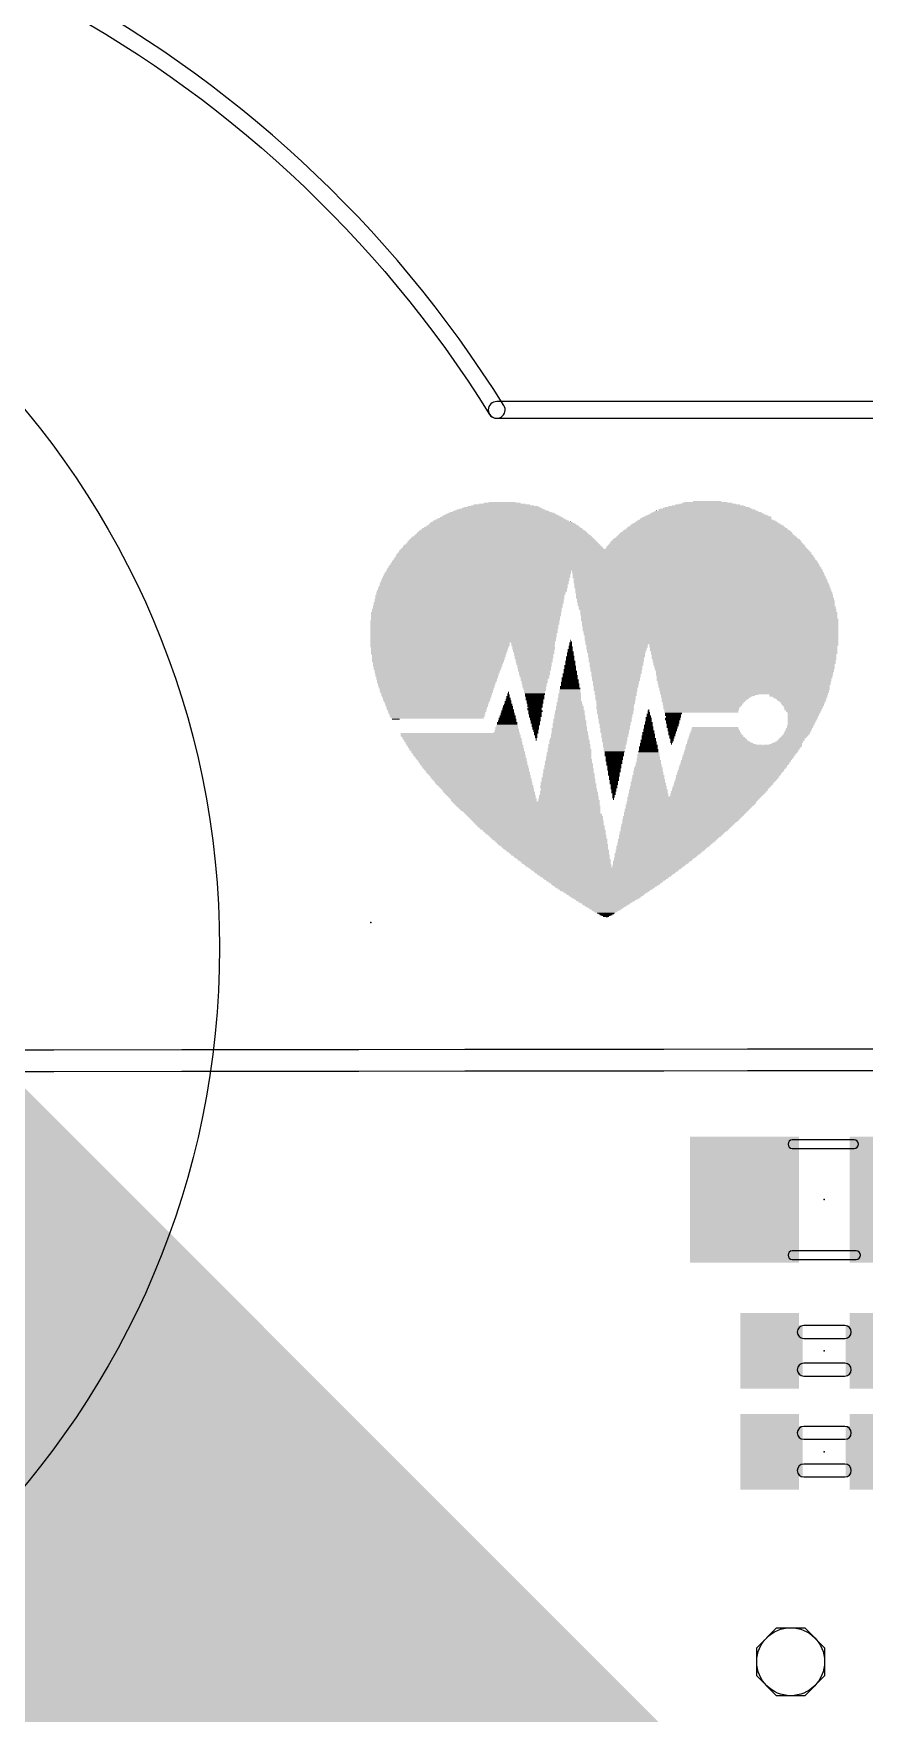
# Model space of a CAD drawing. Extents: x -21 to 88, y -12 to 76.
# Drawn here: x 18.39 to 28.28, y 25.39 to 45.38 of the extents above; entities that cross this region are included whole.
import ezdxf

# ---------------------------------------------------------------- set-up
doc = ezdxf.new("R2010")
doc.units = 0
for name, color, linetype in [('1', 22, 'CONTINUOUS'), ('16', 175, 'CONTINUOUS'), ('18', 82, 'CONTINUOUS'), ('20', 7, 'CONTINUOUS'), ('21', 253, 'CONTINUOUS'), ('23', 7, 'CONTINUOUS'), ('51', 253, 'CONTINUOUS')]:
    doc.layers.add(name, color=color, linetype=linetype)

# ---------------------------------------------------------------- blocks, each defined once
blk = doc.blocks.new('RECT')
blk.add_solid([(-0.5, -0.5), (0.5, -0.5), (-0.5, 0.5), (0.5, 0.5)])
blk = doc.blocks.new('ROUNDV')
blk.add_circle((0, 0), 0.5)
blk = doc.blocks.new('OCTAGONV')
blk.add_lwpolyline([(-0.5, -0.2071), (-0.5, 0.2071), (-0.2071, 0.5), (0.2071, 0.5), (0.5, 0.2071), (0.5, -0.2071), (0.2071, -0.5), (-0.2071, -0.5)], close=True)

msp = doc.modelspace()

# ---------------------------------------------------------------- linework, layer by layer
at = {"layer": '1'}
msp.add_lwpolyline([(57.1999, 33.327), (-6.8001, 33.252, 1), (-6.7999, 32.998), (57.2001, 33.073, 1)], format="xyb", close=True, dxfattribs=at)
at = {"layer": '16'}
msp.add_lwpolyline([(-6.7999, 32.998), (84.0001, 33.098, 1), (83.9999, 33.352), (-6.8001, 33.252, 1)], format="xyb", close=True, dxfattribs=at)
at = {"layer": '20'}
for points in [[(23.8152, 40.847, 1), (23.9848, 40.953, 1.0148), (0.1168, 25.5445, 1), (0.2832, 25.6555, -1.0148)], [(64.6, 41), (23.9, 41, 1), (23.9, 40.8), (64.6, 40.8, 1)]]:
    msp.add_lwpolyline(points, format="xyb", close=True, dxfattribs=at)
at = {"layer": '23'}
for p in [(22.4, 34.8), (27.8, 31.5), (27.8, 29.7), (27.8, 28.5)]:
    msp.add_point(p, dxfattribs=at)
at = {"layer": '51'}
for points in [[(28.156, 32.2108), (27.419, 32.2108, 1), (27.419, 32.1092), (28.156, 32.1092, 1)], [(28.181, 30.8908), (27.419, 30.8908, 1), (27.419, 30.7892), (28.181, 30.7892, 1)], [(27.555, 29.8478), (28.045, 29.8478, 1), (28.045, 30.0002), (27.555, 30.0002, 1)], [(28.045, 29.5522), (27.555, 29.5522, 1), (27.555, 29.3998), (28.045, 29.3998, 1)], [(27.555, 28.6478), (28.045, 28.6478, 1), (28.045, 28.8002), (27.555, 28.8002, 1)], [(28.045, 28.3522), (27.555, 28.3522, 1), (27.555, 28.1998), (28.045, 28.1998, 1)]]:
    msp.add_lwpolyline(points, format="xyb", close=True, dxfattribs=at)

# ---------------------------------------------------------------- block references
at = {"layer": '1', "rotation": 180}
for p, xscale, yscale in [((26.85, 31.5), 1.3, 1.5), ((28.75, 31.5), 1.3, 1.5), ((27.15, 29.7), 0.7, 0.9), ((28.45, 29.7), 0.7, 0.9), ((27.15, 28.5), 0.7, 0.9), ((28.45, 28.5), 0.7, 0.9)]:
    msp.add_blockref('RECT', p, dxfattribs=dict(at, xscale=xscale, yscale=yscale))
at = {"layer": '18'}
for name, p, xscale, yscale in [('ROUNDV', (10.6, 34.5), 20, 20), ('ROUNDV', (10.6, 34.5), 20, 20), ('OCTAGONV', (27.4, 26), 0.808, 0.808), ('ROUNDV', (27.4, 26), 0.808, 0.808), ('ROUNDV', (27.4, 26), 0.808, 0.808), ('OCTAGONV', (27.4, 26), 0.808, 0.808)]:
    msp.add_blockref(name, p, dxfattribs=dict(at, xscale=xscale, yscale=yscale))
at = {"layer": '21', "yscale": 0.01}
for p, xscale in [((23.965, 39.79), 0.44), ((23.965, 39.8), 0.32), ((26.405, 39.79), 0.6), ((26.39, 39.8), 0.51), ((26.405, 39.81), 0.34), ((23.95, 39.59), 1.57), ((23.95, 39.6), 1.53), ((23.95, 39.61), 1.49), ((23.955, 39.62), 1.46), ((23.955, 39.63), 1.42), ((23.95, 39.64), 1.39), ((23.95, 39.65), 1.35), ((23.95, 39.66), 1.31), ((23.955, 39.67), 1.26), ((23.95, 39.68), 1.21), ((23.95, 39.69), 1.15), ((23.95, 39.7), 1.11), ((23.95, 39.71), 1.05), ((23.96, 39.73), 0.95), ((23.965, 39.74), 0.9), ((23.975, 39.75), 0.84), ((23.97, 39.76), 0.75), ((23.96, 39.77), 0.67), ((23.965, 39.78), 0.56), ((26.39, 39.59), 1.61), ((26.39, 39.6), 1.57), ((26.39, 39.61), 1.55), ((26.405, 39.62), 1.54), ((26.41, 39.63), 1.51), ((26.405, 39.64), 1.46), ((26.405, 39.65), 1.42), ((26.4, 39.66), 1.37), ((26.4, 39.67), 1.33), ((26.4, 39.68), 1.29), ((26.395, 39.69), 1.24), ((25.8, 39.7), 0.01), ((26.4, 39.71), 1.15), ((26.41, 39.7), 1.17), ((26.39, 39.72), 1.11), ((26.4, 39.73), 1.05), ((26.405, 39.75), 0.92), ((26.41, 39.76), 0.85), ((26.41, 39.77), 0.77), ((26.41, 39.78), 0.67), ((23.965, 39.39), 2.14), ((23.97, 39.4), 2.11), ((23.97, 39.41), 2.09), ((23.965, 39.42), 2.06), ((23.965, 39.43), 2.04), ((23.965, 39.44), 2.02), ((23.965, 39.45), 2), ((23.965, 39.46), 1.98), ((23.965, 39.47), 1.94), ((23.965, 39.48), 1.92), ((23.965, 39.49), 1.9), ((23.965, 39.5), 1.86), ((23.97, 39.51), 1.83), ((23.97, 39.52), 1.81), ((23.97, 39.53), 1.77), ((23.97, 39.54), 1.75), ((23.965, 39.55), 1.72), ((23.96, 39.56), 1.69), ((23.95, 39.57), 1.63), ((23.95, 39.58), 1.61), ((24.78, 39.57), 0.01), ((26.395, 39.39), 2.14), ((26.395, 39.4), 2.12), ((26.395, 39.41), 2.1), ((26.39, 39.42), 2.07), ((26.395, 39.43), 2.06), ((26.395, 39.44), 2.04), ((26.4, 39.45), 2.01), ((26.4, 39.46), 1.99), ((26.395, 39.47), 1.96), ((26.4, 39.48), 1.93), ((26.4, 39.49), 1.91), ((26.395, 39.5), 1.88), ((26.395, 39.51), 1.86), ((26.4, 39.52), 1.83), ((26.395, 39.53), 1.8), ((26.39, 39.54), 1.77), ((26.395, 39.55), 1.74), ((26.395, 39.56), 1.7), ((26.395, 39.57), 1.68), ((26.395, 39.58), 1.64), ((25.18, 39.19), 4.93), ((25.185, 39.2), 4.92), ((25.18, 39.22), 4.89), ((25.185, 39.21), 4.9), ((25.18, 39.23), 4.87), ((25.18, 39.24), 4.85), ((23.97, 39.25), 2.41), ((23.97, 39.26), 2.39), ((23.965, 39.28), 2.36), ((23.97, 39.27), 2.37), ((23.965, 39.29), 2.34), ((23.97, 39.3), 2.31), ((23.97, 39.31), 2.29), ((23.965, 39.33), 2.26), ((23.97, 39.32), 2.27), ((23.965, 39.34), 2.24), ((23.965, 39.35), 2.22), ((23.965, 39.36), 2.2), ((23.965, 39.37), 2.18), ((23.965, 39.38), 2.16), ((26.395, 39.25), 2.4), ((26.39, 39.27), 2.37), ((26.395, 39.26), 2.38), ((26.395, 39.28), 2.36), ((26.395, 39.29), 2.34), ((26.395, 39.3), 2.32), ((26.39, 39.32), 2.29), ((26.395, 39.31), 2.3), ((26.39, 39.33), 2.27), ((26.395, 39.34), 2.26), ((26.395, 39.35), 2.24), ((26.395, 39.36), 2.22), ((26.39, 39.37), 2.19), ((26.395, 39.38), 2.16), ((25.18, 38.99), 5.19), ((25.18, 39.01), 5.17), ((25.185, 39), 5.18), ((25.185, 39.02), 5.16), ((25.18, 39.04), 5.13), ((25.185, 39.03), 5.14), ((25.185, 39.05), 5.12), ((25.185, 39.07), 5.1), ((25.185, 39.06), 5.1), ((25.185, 39.08), 5.08), ((25.185, 39.1), 5.06), ((25.185, 39.09), 5.06), ((25.185, 39.11), 5.04), ((25.185, 39.13), 5.02), ((25.185, 39.12), 5.02), ((25.185, 39.14), 5), ((25.185, 39.16), 4.98), ((25.185, 39.15), 4.98), ((25.18, 39.18), 4.95), ((25.185, 39.17), 4.96), ((23.62, 38.8), 2.25), ((23.62, 38.79), 2.25), ((23.63, 38.83), 2.25), ((23.625, 38.82), 2.24), ((23.625, 38.81), 2.24), ((23.635, 38.85), 2.24), ((23.635, 38.84), 2.24), ((23.645, 38.88), 2.24), ((23.645, 38.87), 2.24), ((23.64, 38.86), 2.23), ((23.65, 38.9), 2.23), ((23.65, 38.89), 2.23), ((23.66, 38.92), 2.23), ((23.66, 38.91), 2.23), ((23.665, 38.94), 2.22), ((23.665, 38.93), 2.22), ((23.675, 38.96), 2.22), ((23.675, 38.95), 2.22), ((23.68, 38.97), 2.21), ((23.685, 38.98), 2.2), ((26.29, 38.98), 2.99), ((26.29, 38.97), 2.99), ((26.295, 38.96), 3), ((26.3, 38.95), 2.99), ((26.305, 38.94), 3), ((26.305, 38.93), 3), ((26.31, 38.92), 3.01), ((26.31, 38.91), 3.01), ((26.315, 38.9), 3.02), ((26.32, 38.89), 3.01), ((26.325, 38.88), 3.02), ((26.325, 38.87), 3.02), ((26.325, 38.86), 3.02), ((26.33, 38.85), 3.03), ((26.33, 38.84), 3.03), ((26.34, 38.83), 3.03), ((26.34, 38.82), 3.03), ((26.345, 38.81), 3.04), ((26.345, 38.8), 3.04), ((26.345, 38.79), 3.04), ((23.565, 38.61), 2.26), ((23.565, 38.6), 2.26), ((23.56, 38.59), 2.25), ((23.575, 38.65), 2.26), ((23.57, 38.64), 2.25), ((23.57, 38.63), 2.25), ((23.57, 38.62), 2.25), ((23.58, 38.69), 2.25), ((23.58, 38.68), 2.25), ((23.58, 38.67), 2.25), ((23.58, 38.66), 2.25), ((23.595, 38.73), 2.26), ((23.59, 38.72), 2.25), ((23.59, 38.71), 2.25), ((23.59, 38.7), 2.25), ((23.605, 38.75), 2.26), ((23.605, 38.74), 2.26), ((23.615, 38.78), 2.26), ((23.61, 38.77), 2.25), ((23.61, 38.76), 2.25), ((26.35, 38.78), 3.05), ((26.355, 38.77), 3.04), ((26.355, 38.76), 3.04), ((26.36, 38.75), 3.05), ((26.36, 38.74), 3.05), ((26.365, 38.73), 3.06), ((26.365, 38.72), 3.06), ((26.37, 38.71), 3.05), ((26.375, 38.7), 3.06), ((26.375, 38.69), 3.06), ((26.375, 38.68), 3.06), ((26.375, 38.67), 3.06), ((26.38, 38.66), 3.07), ((26.385, 38.65), 3.06), ((26.385, 38.64), 3.06), ((26.39, 38.63), 3.07), ((26.39, 38.62), 3.07), ((26.39, 38.61), 3.07), ((26.395, 38.6), 3.06), ((26.395, 38.59), 3.06), ((23.52, 38.39), 2.25), ((23.535, 38.49), 2.26), ((23.535, 38.48), 2.26), ((23.535, 38.47), 2.26), ((23.535, 38.46), 2.26), ((23.535, 38.45), 2.26), ((23.53, 38.44), 2.25), ((23.53, 38.43), 2.25), ((23.53, 38.42), 2.25), ((23.53, 38.41), 2.25), ((23.53, 38.4), 2.25), ((23.545, 38.53), 2.26), ((23.545, 38.52), 2.26), ((23.545, 38.51), 2.26), ((23.545, 38.5), 2.26), ((23.555, 38.57), 2.26), ((23.555, 38.56), 2.26), ((23.555, 38.55), 2.26), ((23.55, 38.54), 2.25), ((23.56, 38.58), 2.25), ((26.395, 38.58), 3.06), ((26.395, 38.57), 3.06), ((26.405, 38.56), 3.06), ((26.405, 38.55), 3.06), ((26.405, 38.54), 3.06), ((26.41, 38.53), 3.07), ((26.415, 38.52), 3.06), ((26.42, 38.51), 3.05), ((26.42, 38.5), 3.05), ((26.425, 38.49), 3.06), ((26.425, 38.48), 3.06), ((26.425, 38.47), 3.06), ((26.425, 38.46), 3.06), ((26.43, 38.45), 3.05), ((26.43, 38.44), 3.05), ((26.43, 38.43), 3.05), ((26.43, 38.42), 3.05), ((26.435, 38.41), 3.06), ((26.435, 38.4), 3.06), ((26.435, 38.39), 3.06), ((23.52, 38.38), 2.25), ((23.52, 38.37), 2.25), ((23.52, 38.36), 2.25), ((23.52, 38.35), 2.25), ((23.515, 38.34), 2.24), ((23.515, 38.33), 2.24), ((23.515, 38.32), 2.24), ((23.515, 38.31), 2.24), ((23.515, 38.3), 2.24), ((23.51, 38.29), 2.23), ((23.51, 38.28), 2.23), ((23.51, 38.27), 2.23), ((23.51, 38.26), 2.23), ((23.51, 38.25), 2.23), ((23.505, 38.24), 2.22), ((23.505, 38.23), 2.22), ((23.505, 38.22), 2.22), ((23.505, 38.21), 2.22), ((23.505, 38.2), 2.22), ((23.5, 38.19), 2.21), ((26.44, 38.38), 3.05), ((26.44, 38.37), 3.05), ((26.44, 38.36), 3.05), ((26.44, 38.35), 3.05), ((26.44, 38.34), 3.05), ((26.44, 38.33), 3.05), ((26.445, 38.32), 3.04), ((26.445, 38.31), 3.04), ((26.445, 38.3), 3.04), ((26.445, 38.29), 3.04), ((26.445, 38.28), 3.04), ((26.445, 38.27), 3.04), ((26.45, 38.26), 3.03), ((26.45, 38.25), 3.03), ((26.45, 38.24), 3.03), ((26.45, 38.23), 3.03), ((26.45, 38.22), 3.03), ((26.455, 38.21), 3.02), ((26.455, 38.2), 3.02), ((26.455, 38.19), 3.02), ((23.5, 38.18), 2.21), ((23.5, 38.17), 2.21), ((23.5, 38.16), 2.21), ((23.5, 38.15), 2.21), ((23.495, 38.14), 2.2), ((23.225, 38.13), 1.66), ((23.225, 38.12), 1.66), ((23.225, 38.11), 1.66), ((23.225, 38.1), 1.66), ((23.22, 38.09), 1.65), ((23.22, 38.08), 1.65), ((23.22, 38.07), 1.63), ((23.22, 38.06), 1.63), ((23.22, 38.05), 1.63), ((23.215, 38.04), 1.62), ((23.215, 38.03), 1.62), ((23.215, 38.02), 1.62), ((23.21, 38.01), 1.61), ((23.21, 38), 1.61), ((23.21, 37.99), 1.61), ((24.33, 38.13), 0.53), ((24.335, 38.12), 0.52), ((24.335, 38.11), 0.52), ((24.335, 38.1), 0.52), ((24.33, 38.09), 0.51), ((24.34, 38.08), 0.51), ((24.34, 38.07), 0.51), ((24.34, 38.06), 0.51), ((24.34, 38.05), 0.51), ((24.34, 38.04), 0.49), ((24.34, 38.03), 0.49), ((24.34, 38.02), 0.49), ((24.345, 38.01), 0.48), ((24.345, 38), 0.48), ((24.34, 37.99), 0.47), ((24.775, 38.01), 0.08), ((24.775, 38), 0.08), ((24.775, 37.99), 0.08), ((24.775, 38.05), 0.06), ((24.775, 38.04), 0.06), ((24.775, 38.03), 0.06), ((24.78, 38.02), 0.07), ((24.775, 38.09), 0.04), ((24.78, 38.08), 0.05), ((24.78, 38.07), 0.05), ((24.78, 38.06), 0.05), ((24.78, 38.13), 0.03), ((24.78, 38.12), 0.03), ((24.78, 38.11), 0.03), ((24.78, 38.1), 0.03), ((24.78, 38.16), 0.01), ((24.78, 38.15), 0.01), ((24.785, 38.14), 0.02), ((26.455, 38.18), 3.02), ((26.455, 38.17), 3.02), ((26.455, 38.16), 3.02), ((26.46, 38.15), 3.01), ((26.46, 38.14), 3.01), ((26.46, 38.13), 3.01), ((26.46, 38.12), 3.01), ((25.33, 38.11), 0.75), ((25.33, 38.1), 0.73), ((25.33, 38.09), 0.73), ((25.33, 38.08), 0.73), ((25.33, 38.07), 0.73), ((25.325, 38.06), 0.72), ((25.325, 38.05), 0.72), ((25.33, 38.04), 0.71), ((25.325, 38.03), 0.7), ((25.325, 38.02), 0.7), ((25.325, 38.01), 0.7), ((25.325, 38), 0.68), ((25.325, 37.99), 0.68), ((26.84, 38.11), 2.25), ((26.84, 38.1), 2.25), ((26.835, 38.09), 2.24), ((26.835, 38.08), 2.24), ((26.84, 38.07), 2.23), ((26.84, 38.06), 2.23), ((26.84, 38.05), 2.23), ((26.84, 38.04), 2.23), ((26.84, 38.03), 2.23), ((26.845, 38.02), 2.22), ((26.845, 38.01), 2.22), ((26.845, 38), 2.22), ((26.84, 37.99), 2.21), ((23.21, 37.98), 1.59), ((23.21, 37.97), 1.59), ((23.21, 37.96), 1.59), ((23.205, 37.95), 1.58), ((23.205, 37.94), 1.58), ((23.205, 37.93), 1.58), ((23.2, 37.92), 1.57), ((23.2, 37.91), 1.57), ((23.2, 37.9), 1.57), ((23.2, 37.89), 1.55), ((23.2, 37.88), 1.55), ((23.195, 37.87), 1.54), ((23.195, 37.86), 1.54), ((23.195, 37.85), 1.54), ((23.195, 37.84), 1.52), ((23.195, 37.83), 1.52), ((23.195, 37.82), 1.52), ((23.19, 37.81), 1.51), ((23.195, 37.8), 1.5), ((23.19, 37.79), 1.49), ((24.34, 37.98), 0.47), ((24.345, 37.97), 0.46), ((24.345, 37.96), 0.46), ((24.345, 37.95), 0.46), ((24.34, 37.94), 0.45), ((24.345, 37.93), 0.44), ((24.345, 37.92), 0.44), ((24.345, 37.91), 0.44), ((24.345, 37.9), 0.44), ((24.345, 37.89), 0.42), ((24.345, 37.88), 0.42), ((24.345, 37.87), 0.42), ((24.35, 37.86), 0.41), ((24.35, 37.85), 0.41), ((24.345, 37.84), 0.4), ((24.345, 37.83), 0.4), ((24.35, 37.82), 0.39), ((24.35, 37.81), 0.39), ((24.35, 37.8), 0.39), ((24.345, 37.79), 0.38), ((24.77, 37.81), 0.15), ((24.77, 37.8), 0.15), ((24.775, 37.79), 0.16), ((24.77, 37.86), 0.13), ((24.775, 37.85), 0.14), ((24.775, 37.84), 0.14), ((24.775, 37.83), 0.14), ((24.775, 37.82), 0.14), ((24.775, 37.91), 0.12), ((24.775, 37.9), 0.12), ((24.775, 37.89), 0.12), ((24.775, 37.88), 0.12), ((24.775, 37.87), 0.12), ((24.775, 37.96), 0.1), ((24.775, 37.95), 0.1), ((24.775, 37.94), 0.1), ((24.775, 37.93), 0.1), ((24.775, 37.92), 0.1), ((24.775, 37.98), 0.08), ((24.78, 37.97), 0.09), ((25.325, 37.98), 0.68), ((25.325, 37.97), 0.68), ((25.325, 37.96), 0.68), ((25.325, 37.95), 0.66), ((25.325, 37.94), 0.66), ((25.325, 37.93), 0.66), ((25.325, 37.92), 0.66), ((25.325, 37.91), 0.66), ((25.32, 37.9), 0.65), ((25.325, 37.89), 0.64), ((25.325, 37.88), 0.64), ((25.325, 37.87), 0.64), ((25.325, 37.86), 0.64), ((25.32, 37.85), 0.63), ((25.32, 37.84), 0.63), ((25.325, 37.83), 0.62), ((25.325, 37.82), 0.62), ((25.325, 37.81), 0.62), ((25.32, 37.8), 0.61), ((25.32, 37.79), 0.61), ((26.845, 37.98), 2.2), ((26.845, 37.97), 2.2), ((26.845, 37.96), 2.2), ((26.845, 37.95), 2.2), ((26.845, 37.94), 2.2), ((26.85, 37.93), 2.19), ((26.845, 37.92), 2.18), ((26.845, 37.91), 2.18), ((26.845, 37.9), 2.18), ((26.85, 37.89), 2.17), ((26.85, 37.88), 2.17), ((26.845, 37.87), 2.16), ((26.845, 37.86), 2.16), ((26.85, 37.85), 2.15), ((26.85, 37.84), 2.15), ((26.85, 37.83), 2.15), ((26.855, 37.82), 2.14), ((26.85, 37.81), 2.13), ((26.85, 37.8), 2.13), ((26.855, 37.79), 2.12), ((23.19, 37.78), 1.49), ((23.19, 37.77), 1.49), ((23.19, 37.76), 1.47), ((23.19, 37.75), 1.47), ((23.19, 37.74), 1.47), ((23.185, 37.73), 1.46), ((23.19, 37.72), 1.45), ((23.19, 37.71), 1.45), ((23.185, 37.7), 1.44), ((23.185, 37.69), 1.44), ((23.19, 37.68), 1.43), ((23.185, 37.67), 1.42), ((23.185, 37.66), 1.42), ((23.18, 37.65), 1.41), ((23.185, 37.64), 1.4), ((23.185, 37.63), 1.4), ((23.18, 37.62), 1.39), ((23.185, 37.61), 1.38), ((23.185, 37.6), 1.38), ((23.18, 37.59), 1.37), ((24.35, 37.78), 0.37), ((24.35, 37.77), 0.37), ((24.35, 37.76), 0.37), ((24.35, 37.75), 0.37), ((24.35, 37.74), 0.35), ((24.35, 37.73), 0.35), ((24.35, 37.72), 0.35), ((24.355, 37.71), 0.34), ((24.35, 37.7), 0.33), ((24.345, 37.69), 0.32), ((24.345, 37.68), 0.32), ((24.35, 37.67), 0.31), ((24.35, 37.66), 0.31), ((24.35, 37.65), 0.31), ((24.345, 37.64), 0.3), ((24.35, 37.63), 0.29), ((24.35, 37.62), 0.29), ((24.35, 37.61), 0.29), ((24.345, 37.6), 0.28), ((24.35, 37.59), 0.27), ((24.77, 37.61), 0.23), ((24.77, 37.6), 0.23), ((24.775, 37.59), 0.24), ((24.77, 37.66), 0.21), ((24.77, 37.65), 0.21), ((24.775, 37.64), 0.22), ((24.775, 37.63), 0.22), ((24.775, 37.62), 0.22), ((24.77, 37.71), 0.19), ((24.77, 37.7), 0.19), ((24.775, 37.69), 0.2), ((24.775, 37.68), 0.2), ((24.775, 37.67), 0.2), ((24.77, 37.76), 0.17), ((24.77, 37.75), 0.17), ((24.775, 37.74), 0.18), ((24.775, 37.73), 0.18), ((24.775, 37.72), 0.18), ((24.775, 37.78), 0.16), ((24.775, 37.77), 0.16), ((25.325, 37.78), 0.6), ((25.325, 37.77), 0.6), ((25.325, 37.76), 0.6), ((25.32, 37.75), 0.59), ((25.32, 37.74), 0.59), ((25.32, 37.73), 0.59), ((25.325, 37.72), 0.58), ((25.32, 37.71), 0.57), ((25.32, 37.7), 0.57), ((25.32, 37.69), 0.57), ((25.32, 37.68), 0.57), ((25.32, 37.67), 0.55), ((25.32, 37.66), 0.55), ((25.32, 37.65), 0.55), ((25.32, 37.64), 0.55), ((25.315, 37.63), 0.54), ((25.315, 37.62), 0.54), ((25.32, 37.61), 0.53), ((25.32, 37.6), 0.53), ((25.315, 37.59), 0.52), ((26.855, 37.78), 2.12), ((26.85, 37.77), 2.11), ((26.85, 37.76), 2.11), ((26.85, 37.75), 2.11), ((26.85, 37.74), 2.11), ((26.85, 37.73), 2.09), ((26.85, 37.72), 2.09), ((26.85, 37.71), 2.09), ((26.845, 37.7), 2.08), ((26.845, 37.69), 2.08), ((26.845, 37.68), 2.08), ((26.85, 37.67), 2.07), ((26.845, 37.66), 2.06), ((26.845, 37.65), 2.06), ((26.845, 37.64), 2.06), ((26.85, 37.63), 2.05), ((26.845, 37.62), 2.04), ((26.845, 37.61), 2.04), ((26.845, 37.6), 2.04), ((26.85, 37.59), 2.03), ((23.185, 37.58), 1.36), ((23.185, 37.57), 1.36), ((23.18, 37.56), 1.35), ((23.18, 37.55), 1.35), ((23.185, 37.54), 1.34), ((23.18, 37.53), 1.33), ((23.185, 37.52), 1.32), ((23.185, 37.51), 1.32), ((23.18, 37.5), 1.31), ((23.185, 37.49), 1.3), ((23.185, 37.48), 1.3), ((23.185, 37.47), 1.28), ((23.185, 37.46), 1.28), ((23.185, 37.45), 1.28), ((23.185, 37.44), 1.26), ((23.185, 37.43), 1.26), ((23.185, 37.42), 1.24), ((23.185, 37.41), 1.24), ((23.19, 37.4), 1.23), ((23.185, 37.39), 1.22), ((24.035, 37.4), 0.1), ((24.035, 37.39), 0.1), ((24.035, 37.43), 0.08), ((24.035, 37.42), 0.08), ((24.035, 37.41), 0.08), ((24.035, 37.46), 0.06), ((24.035, 37.45), 0.06), ((24.04, 37.44), 0.07), ((24.035, 37.49), 0.04), ((24.035, 37.48), 0.04), ((24.04, 37.47), 0.05), ((24.035, 37.52), 0.02), ((24.04, 37.51), 0.03), ((24.04, 37.5), 0.03), ((24.04, 37.54), 0.01), ((24.04, 37.53), 0.01), ((24.35, 37.58), 0.27), ((24.35, 37.57), 0.27), ((24.355, 37.56), 0.26), ((24.35, 37.55), 0.25), ((24.35, 37.54), 0.25), ((24.35, 37.53), 0.25), ((24.355, 37.52), 0.24), ((24.355, 37.51), 0.24), ((24.35, 37.5), 0.23), ((24.35, 37.49), 0.23), ((24.355, 37.48), 0.22), ((24.355, 37.47), 0.22), ((24.355, 37.46), 0.22), ((24.35, 37.45), 0.21), ((24.355, 37.44), 0.2), ((24.355, 37.43), 0.2), ((24.355, 37.42), 0.2), ((24.355, 37.41), 0.2), ((24.355, 37.4), 0.18), ((24.355, 37.39), 0.18), ((24.765, 37.42), 0.3), ((24.765, 37.41), 0.3), ((24.77, 37.4), 0.31), ((24.77, 37.39), 0.31), ((24.765, 37.47), 0.28), ((24.765, 37.46), 0.28), ((24.765, 37.45), 0.28), ((24.765, 37.44), 0.28), ((24.77, 37.43), 0.29), ((24.77, 37.52), 0.27), ((24.77, 37.51), 0.27), ((24.77, 37.5), 0.27), ((24.77, 37.49), 0.27), ((24.77, 37.48), 0.27), ((24.77, 37.57), 0.25), ((24.77, 37.56), 0.25), ((24.77, 37.55), 0.25), ((24.77, 37.54), 0.25), ((24.775, 37.53), 0.26), ((24.775, 37.58), 0.24), ((25.315, 37.58), 0.52), ((25.315, 37.57), 0.52), ((25.315, 37.56), 0.52), ((25.32, 37.55), 0.51), ((25.315, 37.54), 0.5), ((25.315, 37.53), 0.5), ((25.315, 37.52), 0.5), ((25.315, 37.51), 0.5), ((25.32, 37.5), 0.49), ((25.315, 37.49), 0.48), ((25.315, 37.48), 0.48), ((25.315, 37.47), 0.48), ((25.315, 37.46), 0.48), ((25.315, 37.45), 0.48), ((25.315, 37.44), 0.46), ((25.315, 37.43), 0.46), ((25.315, 37.42), 0.46), ((25.315, 37.41), 0.46), ((25.315, 37.4), 0.46), ((25.31, 37.39), 0.45), ((26.85, 37.58), 2.03), ((26.85, 37.57), 2.03), ((26.845, 37.56), 2.02), ((26.85, 37.55), 2.01), ((26.85, 37.54), 2.01), ((26.845, 37.53), 2), ((26.845, 37.52), 2), ((26.435, 37.51), 1.16), ((26.415, 37.5), 1.12), ((26.4, 37.49), 1.09), ((26.39, 37.48), 1.07), ((26.385, 37.47), 1.04), ((26.38, 37.46), 1.03), ((26.37, 37.45), 1.01), ((26.36, 37.43), 0.99), ((26.36, 37.42), 0.97), ((26.355, 37.41), 0.96), ((26.35, 37.4), 0.95), ((26.35, 37.39), 0.95), ((27.495, 37.51), 0.7), ((27.49, 37.5), 0.69), ((27.49, 37.49), 0.69), ((27.51, 37.48), 0.65), ((27.515, 37.47), 0.62), ((27.525, 37.46), 0.6), ((27.53, 37.45), 0.59), ((27.53, 37.44), 0.57), ((27.54, 37.43), 0.55), ((27.54, 37.42), 0.53), ((27.545, 37.41), 0.52), ((27.54, 37.4), 0.51), ((27.545, 37.39), 0.5), ((23.185, 37.38), 1.22), ((23.19, 37.37), 1.21), ((23.185, 37.36), 1.2), ((23.185, 37.35), 1.2), ((23.19, 37.34), 1.19), ((23.185, 37.33), 1.18), ((23.19, 37.32), 1.17), ((23.19, 37.31), 1.17), ((23.185, 37.3), 1.16), ((23.19, 37.29), 1.15), ((23.19, 37.28), 1.15), ((23.19, 37.27), 1.13), ((23.19, 37.26), 1.13), ((23.19, 37.25), 1.13), ((23.19, 37.24), 1.11), ((23.195, 37.23), 1.1), ((22.7, 37.22), 0.09), ((24.025, 37.2), 0.22), ((24.025, 37.19), 0.22), ((24.025, 37.23), 0.2), ((24.03, 37.22), 0.21), ((24.03, 37.21), 0.21), ((24.03, 37.26), 0.19), ((24.03, 37.25), 0.19), ((24.03, 37.24), 0.19), ((24.03, 37.29), 0.17), ((24.03, 37.28), 0.17), ((24.03, 37.27), 0.17), ((24.03, 37.32), 0.15), ((24.03, 37.31), 0.15), ((24.03, 37.3), 0.15), ((24.03, 37.35), 0.13), ((24.03, 37.34), 0.13), ((24.035, 37.33), 0.14), ((24.03, 37.38), 0.11), ((24.035, 37.37), 0.12), ((24.035, 37.36), 0.12), ((24.355, 37.38), 0.18), ((24.355, 37.37), 0.18), ((24.35, 37.35), 0.17), ((24.35, 37.34), 0.17), ((24.35, 37.33), 0.17), ((24.36, 37.36), 0.17), ((24.36, 37.32), 0.17), ((24.36, 37.31), 0.17), ((24.355, 37.3), 0.16), ((24.355, 37.29), 0.16), ((24.355, 37.28), 0.16), ((24.36, 37.27), 0.15), ((24.36, 37.26), 0.15), ((24.36, 37.25), 0.15), ((24.355, 37.24), 0.14), ((24.36, 37.23), 0.13), ((24.36, 37.22), 0.13), ((24.36, 37.21), 0.13), ((24.365, 37.2), 0.12), ((24.36, 37.19), 0.11), ((24.765, 37.22), 0.38), ((24.765, 37.21), 0.38), ((24.77, 37.2), 0.39), ((24.77, 37.19), 0.39), ((24.765, 37.27), 0.36), ((24.77, 37.26), 0.37), ((24.77, 37.25), 0.37), ((24.77, 37.24), 0.37), ((24.77, 37.23), 0.37), ((24.77, 37.32), 0.35), ((24.77, 37.31), 0.35), ((24.77, 37.3), 0.35), ((24.77, 37.29), 0.35), ((24.77, 37.28), 0.35), ((24.77, 37.37), 0.33), ((24.77, 37.36), 0.33), ((24.77, 37.35), 0.33), ((24.77, 37.34), 0.33), ((24.77, 37.33), 0.33), ((24.77, 37.38), 0.31), ((25.31, 37.37), 0.45), ((25.305, 37.36), 0.44), ((25.31, 37.35), 0.45), ((25.31, 37.34), 0.45), ((25.315, 37.38), 0.44), ((25.315, 37.33), 0.44), ((25.31, 37.32), 0.43), ((25.31, 37.31), 0.43), ((25.31, 37.3), 0.43), ((25.31, 37.29), 0.43), ((25.31, 37.28), 0.43), ((25.31, 37.27), 0.41), ((25.31, 37.26), 0.41), ((25.31, 37.25), 0.41), ((25.31, 37.24), 0.41), ((25.305, 37.23), 0.4), ((25.31, 37.22), 0.39), ((25.31, 37.21), 0.39), ((25.31, 37.2), 0.39), ((25.31, 37.19), 0.39), ((25.705, 37.19), 0.08), ((25.705, 37.24), 0.06), ((25.71, 37.23), 0.07), ((25.71, 37.22), 0.07), ((25.71, 37.21), 0.07), ((25.71, 37.2), 0.07), ((25.705, 37.28), 0.04), ((25.705, 37.27), 0.04), ((25.71, 37.26), 0.05), ((25.71, 37.25), 0.05), ((25.705, 37.32), 0.02), ((25.705, 37.31), 0.02), ((25.71, 37.3), 0.03), ((25.71, 37.29), 0.03), ((25.71, 37.33), 0.01), ((26.35, 37.38), 0.93), ((26.345, 37.37), 0.92), ((26.34, 37.36), 0.91), ((26.335, 37.35), 0.9), ((26.335, 37.34), 0.9), ((26.34, 37.33), 0.89), ((26.335, 37.32), 0.88), ((26.335, 37.31), 0.88), ((26.335, 37.3), 0.88), ((26.005, 37.29), 0.2), ((26.005, 37.28), 0.2), ((26, 37.27), 0.19), ((26, 37.26), 0.19), ((25.995, 37.23), 0.18), ((25.995, 37.22), 0.18), ((25.995, 37.21), 0.18), ((26.005, 37.25), 0.18), ((26.005, 37.24), 0.18), ((25.995, 37.2), 0.16), ((25.995, 37.19), 0.16), ((27.55, 37.38), 0.49), ((27.55, 37.37), 0.47), ((27.55, 37.36), 0.47), ((27.55, 37.35), 0.45), ((27.55, 37.34), 0.45), ((27.545, 37.33), 0.44), ((27.555, 37.32), 0.42), ((27.55, 37.31), 0.41), ((27.555, 37.3), 0.4), ((27.555, 37.29), 0.38), ((27.555, 37.28), 0.38), ((27.55, 37.27), 0.37), ((27.55, 37.26), 0.37), ((27.545, 37.25), 0.36), ((27.545, 37.24), 0.36), ((27.54, 37.23), 0.35), ((27.54, 37.22), 0.35), ((27.535, 37.21), 0.34), ((27.535, 37.2), 0.34), ((27.53, 37.19), 0.33), ((23.465, 37.05), 1.42), ((23.465, 37.04), 1.42), ((23.47, 37.03), 1.43), ((23.47, 37.02), 1.43), ((23.475, 37.01), 1.42), ((23.48, 37), 1.41), ((23.485, 36.99), 1.42), ((24.02, 37.06), 0.31), ((24.02, 37.09), 0.29), ((24.02, 37.08), 0.29), ((24.02, 37.07), 0.29), ((24.02, 37.12), 0.27), ((24.02, 37.11), 0.27), ((24.025, 37.1), 0.28), ((24.02, 37.15), 0.25), ((24.025, 37.14), 0.26), ((24.025, 37.13), 0.26), ((24.025, 37.18), 0.24), ((24.025, 37.17), 0.24), ((24.025, 37.16), 0.24), ((24.36, 37.18), 0.11), ((24.36, 37.17), 0.11), ((24.365, 37.16), 0.1), ((24.365, 37.15), 0.1), ((24.36, 37.14), 0.09), ((24.36, 37.13), 0.09), ((24.365, 37.12), 0.08), ((24.365, 37.11), 0.08), ((24.365, 37.1), 0.08), ((24.365, 37.09), 0.06), ((24.365, 37.08), 0.06), ((24.365, 37.07), 0.06), ((24.37, 37.06), 0.05), ((24.37, 37.05), 0.05), ((24.365, 37.04), 0.04), ((24.365, 37.03), 0.04), ((24.37, 37.02), 0.03), ((24.37, 37.01), 0.03), ((24.37, 37), 0.03), ((24.37, 36.99), 0.01), ((24.765, 36.99), 0.46), ((24.765, 37.04), 0.44), ((24.765, 37.03), 0.44), ((24.77, 37.02), 0.45), ((24.77, 37.01), 0.45), ((24.77, 37), 0.45), ((24.765, 37.11), 0.42), ((24.765, 37.1), 0.42), ((24.765, 37.09), 0.42), ((24.765, 37.08), 0.42), ((24.77, 37.07), 0.43), ((24.77, 37.06), 0.43), ((24.77, 37.05), 0.43), ((24.765, 37.17), 0.4), ((24.765, 37.16), 0.4), ((24.765, 37.15), 0.4), ((24.765, 37.14), 0.4), ((24.77, 37.13), 0.41), ((24.77, 37.12), 0.41), ((24.77, 37.18), 0.39), ((25.305, 37.18), 0.38), ((25.305, 37.17), 0.38), ((25.31, 37.16), 0.37), ((25.31, 37.15), 0.37), ((25.305, 37.14), 0.36), ((25.305, 37.13), 0.36), ((25.305, 37.12), 0.36), ((25.31, 37.11), 0.35), ((25.31, 37.1), 0.35), ((25.305, 37.09), 0.34), ((25.305, 37.08), 0.34), ((25.305, 37.07), 0.34), ((25.305, 37.06), 0.34), ((25.31, 37.05), 0.33), ((25.305, 37.04), 0.32), ((25.305, 37.03), 0.32), ((25.305, 37.02), 0.32), ((25.305, 37.01), 0.32), ((25.3, 37), 0.31), ((25.305, 36.99), 0.3), ((25.705, 37.02), 0.16), ((25.705, 37.01), 0.16), ((25.705, 37), 0.16), ((25.71, 36.99), 0.17), ((25.705, 37.06), 0.14), ((25.705, 37.05), 0.14), ((25.71, 37.04), 0.15), ((25.71, 37.03), 0.15), ((25.705, 37.1), 0.12), ((25.705, 37.09), 0.12), ((25.71, 37.08), 0.13), ((25.71, 37.07), 0.13), ((25.705, 37.15), 0.1), ((25.705, 37.14), 0.1), ((25.71, 37.13), 0.11), ((25.71, 37.12), 0.11), ((25.71, 37.11), 0.11), ((25.71, 37.18), 0.09), ((25.71, 37.17), 0.09), ((25.71, 37.16), 0.09), ((25.995, 37.18), 0.16), ((25.995, 37.17), 0.16), ((25.995, 37.16), 0.14), ((25.995, 37.15), 0.14), ((25.995, 37.14), 0.14), ((25.99, 37.13), 0.13), ((25.99, 37.12), 0.13), ((25.995, 37.11), 0.12), ((25.99, 37.1), 0.11), ((25.99, 37.09), 0.11), ((25.99, 37.08), 0.11), ((25.99, 37.07), 0.09), ((25.99, 37.06), 0.09), ((25.99, 37.05), 0.09), ((25.985, 37.04), 0.08), ((25.985, 37.03), 0.08), ((25.99, 37.02), 0.07), ((25.985, 37.01), 0.06), ((25.985, 37), 0.06), ((25.985, 36.99), 0.06), ((26.51, 37.01), 0.65), ((26.52, 37), 0.67), ((26.525, 36.99), 0.68), ((26.505, 37.04), 0.62), ((26.51, 37.03), 0.63), ((26.515, 37.02), 0.64), ((26.5, 37.07), 0.59), ((26.505, 37.06), 0.6), ((26.505, 37.05), 0.6), ((26.5, 37.1), 0.57), ((26.5, 37.09), 0.57), ((26.505, 37.08), 0.58), ((26.5, 37.12), 0.55), ((26.5, 37.11), 0.55), ((27.42, 36.99), 0.31), ((27.43, 37), 0.31), ((27.44, 37.01), 0.31), ((27.45, 37.02), 0.31), ((27.46, 37.03), 0.31), ((27.47, 37.05), 0.31), ((27.47, 37.04), 0.31), ((27.48, 37.07), 0.31), ((27.48, 37.06), 0.31), ((27.49, 37.09), 0.31), ((27.49, 37.08), 0.31), ((27.5, 37.11), 0.31), ((27.5, 37.1), 0.31), ((27.515, 37.14), 0.32), ((27.51, 37.13), 0.31), ((27.51, 37.12), 0.31), ((27.53, 37.18), 0.33), ((27.525, 37.17), 0.32), ((27.525, 37.16), 0.32), ((27.52, 37.15), 0.31), ((23.49, 36.98), 1.41), ((23.495, 36.97), 1.4), ((23.495, 36.96), 1.4), ((23.505, 36.95), 1.4), ((23.51, 36.94), 1.39), ((23.51, 36.93), 1.39), ((23.515, 36.92), 1.38), ((23.52, 36.91), 1.39), ((23.525, 36.9), 1.38), ((23.53, 36.89), 1.37), ((23.53, 36.88), 1.37), ((23.54, 36.87), 1.37), ((23.54, 36.86), 1.37), ((23.545, 36.85), 1.36), ((23.55, 36.84), 1.35), ((23.56, 36.83), 1.35), ((23.56, 36.82), 1.35), ((23.565, 36.81), 1.34), ((23.57, 36.8), 1.33), ((23.575, 36.79), 1.34), ((24.37, 36.98), 0.01), ((24.37, 36.97), 0.01), ((24.76, 36.82), 0.53), ((24.76, 36.81), 0.53), ((24.76, 36.8), 0.53), ((24.76, 36.79), 0.53), ((24.76, 36.87), 0.51), ((24.765, 36.86), 0.52), ((24.765, 36.85), 0.52), ((24.765, 36.84), 0.52), ((24.765, 36.83), 0.52), ((24.765, 36.92), 0.5), ((24.765, 36.91), 0.5), ((24.765, 36.9), 0.5), ((24.765, 36.89), 0.5), ((24.765, 36.88), 0.5), ((24.765, 36.97), 0.48), ((24.765, 36.96), 0.48), ((24.765, 36.95), 0.48), ((24.765, 36.94), 0.48), ((24.765, 36.93), 0.48), ((24.765, 36.98), 0.46), ((25.305, 36.98), 0.3), ((25.305, 36.97), 0.3), ((25.305, 36.96), 0.3), ((25.3, 36.95), 0.29), ((25.305, 36.94), 0.28), ((25.305, 36.93), 0.28), ((25.305, 36.92), 0.28), ((25.3, 36.91), 0.27), ((25.3, 36.9), 0.27), ((25.3, 36.89), 0.27), ((25.305, 36.88), 0.26), ((25.305, 36.87), 0.26), ((25.3, 36.86), 0.25), ((25.3, 36.85), 0.25), ((25.3, 36.84), 0.25), ((25.305, 36.83), 0.24), ((25.3, 36.82), 0.23), ((25.3, 36.81), 0.23), ((25.3, 36.8), 0.23), ((25.3, 36.79), 0.23), ((25.705, 36.8), 0.26), ((25.705, 36.79), 0.26), ((25.705, 36.84), 0.24), ((25.705, 36.83), 0.24), ((25.71, 36.82), 0.25), ((25.71, 36.81), 0.25), ((25.705, 36.89), 0.22), ((25.705, 36.88), 0.22), ((25.705, 36.87), 0.22), ((25.71, 36.86), 0.23), ((25.71, 36.85), 0.23), ((25.705, 36.93), 0.2), ((25.705, 36.92), 0.2), ((25.71, 36.91), 0.21), ((25.71, 36.9), 0.21), ((25.705, 36.97), 0.18), ((25.705, 36.96), 0.18), ((25.71, 36.95), 0.19), ((25.71, 36.94), 0.19), ((25.71, 36.98), 0.17), ((25.985, 36.98), 0.04), ((25.985, 36.97), 0.04), ((25.985, 36.96), 0.04), ((25.98, 36.95), 0.03), ((25.98, 36.94), 0.03), ((25.98, 36.93), 0.01), ((25.98, 36.92), 0.01), ((26.785, 36.79), 1.34), ((26.8, 36.82), 1.35), ((26.795, 36.81), 1.34), ((26.79, 36.8), 1.33), ((26.815, 36.85), 1.36), ((26.81, 36.84), 1.35), ((26.81, 36.83), 1.35), ((26.835, 36.89), 1.38), ((26.83, 36.88), 1.37), ((26.825, 36.87), 1.36), ((26.825, 36.86), 1.36), ((26.57, 36.92), 0.83), ((26.61, 36.91), 0.91), ((26.845, 36.9), 1.38), ((26.54, 36.95), 0.75), ((26.55, 36.94), 0.77), ((26.56, 36.93), 0.79), ((26.525, 36.98), 0.7), ((26.53, 36.97), 0.71), ((26.535, 36.96), 0.72), ((27.305, 36.91), 0.46), ((27.34, 36.92), 0.39), ((27.355, 36.93), 0.36), ((27.37, 36.94), 0.35), ((27.38, 36.95), 0.33), ((27.395, 36.96), 0.32), ((27.405, 36.97), 0.32), ((27.41, 36.98), 0.31), ((23.58, 36.78), 1.33), ((23.585, 36.77), 1.32), ((23.59, 36.76), 1.31), ((23.595, 36.75), 1.32), ((23.6, 36.74), 1.31), ((23.605, 36.73), 1.3), ((23.61, 36.72), 1.29), ((23.615, 36.71), 1.3), ((23.62, 36.7), 1.29), ((23.625, 36.69), 1.28), ((23.625, 36.68), 1.28), ((23.635, 36.67), 1.28), ((23.64, 36.66), 1.27), ((23.645, 36.65), 1.26), ((23.645, 36.64), 1.26), ((23.655, 36.63), 1.26), ((23.66, 36.62), 1.25), ((23.665, 36.61), 1.24), ((23.67, 36.6), 1.23), ((23.675, 36.59), 1.24), ((24.755, 36.62), 0.6), ((24.755, 36.61), 0.6), ((24.755, 36.6), 0.6), ((24.755, 36.59), 0.6), ((24.755, 36.67), 0.58), ((24.755, 36.66), 0.58), ((24.755, 36.65), 0.58), ((24.755, 36.64), 0.58), ((24.76, 36.63), 0.59), ((24.755, 36.72), 0.56), ((24.755, 36.71), 0.56), ((24.755, 36.7), 0.56), ((24.76, 36.69), 0.57), ((24.76, 36.68), 0.57), ((24.755, 36.77), 0.54), ((24.755, 36.76), 0.54), ((24.755, 36.75), 0.54), ((24.76, 36.74), 0.55), ((24.76, 36.73), 0.55), ((24.76, 36.78), 0.53), ((25.3, 36.78), 0.23), ((25.3, 36.77), 0.21), ((25.3, 36.76), 0.21), ((25.3, 36.75), 0.21), ((25.3, 36.74), 0.21), ((25.295, 36.73), 0.2), ((25.295, 36.72), 0.2), ((25.3, 36.71), 0.19), ((25.3, 36.7), 0.19), ((25.3, 36.69), 0.19), ((25.295, 36.68), 0.18), ((25.295, 36.67), 0.18), ((25.3, 36.66), 0.17), ((25.3, 36.65), 0.17), ((25.3, 36.64), 0.17), ((25.295, 36.63), 0.16), ((25.295, 36.62), 0.16), ((25.295, 36.61), 0.16), ((25.3, 36.6), 0.15), ((25.3, 36.59), 0.15), ((25.7, 36.6), 0.35), ((25.705, 36.59), 0.36), ((25.705, 36.64), 0.34), ((25.705, 36.63), 0.34), ((25.705, 36.62), 0.34), ((25.705, 36.61), 0.34), ((25.705, 36.66), 0.32), ((25.705, 36.65), 0.32), ((25.705, 36.7), 0.3), ((25.705, 36.69), 0.3), ((25.71, 36.68), 0.31), ((25.71, 36.67), 0.31), ((25.705, 36.75), 0.28), ((25.705, 36.74), 0.28), ((25.71, 36.73), 0.29), ((25.71, 36.72), 0.29), ((25.71, 36.71), 0.29), ((25.705, 36.78), 0.26), ((25.71, 36.77), 0.27), ((25.71, 36.76), 0.27), ((26.69, 36.61), 1.27), ((26.685, 36.6), 1.26), ((26.68, 36.59), 1.25), ((26.705, 36.64), 1.28), ((26.7, 36.63), 1.27), ((26.695, 36.62), 1.26), ((26.72, 36.67), 1.29), ((26.715, 36.66), 1.28), ((26.715, 36.65), 1.28), ((26.735, 36.7), 1.3), ((26.735, 36.69), 1.3), ((26.73, 36.68), 1.29), ((26.75, 36.73), 1.31), ((26.75, 36.72), 1.31), ((26.745, 36.71), 1.3), ((26.77, 36.76), 1.33), ((26.765, 36.75), 1.32), ((26.76, 36.74), 1.31), ((26.78, 36.78), 1.33), ((26.775, 36.77), 1.32), ((23.68, 36.58), 1.23), ((23.685, 36.57), 1.22), ((23.69, 36.56), 1.21), ((23.7, 36.55), 1.21), ((23.705, 36.54), 1.2), ((23.71, 36.53), 1.19), ((23.71, 36.52), 1.19), ((23.72, 36.51), 1.19), ((23.725, 36.5), 1.18), ((23.73, 36.49), 1.17), ((23.735, 36.48), 1.16), ((23.745, 36.47), 1.16), ((23.745, 36.46), 1.16), ((23.75, 36.45), 1.15), ((23.755, 36.44), 1.14), ((23.765, 36.43), 1.14), ((23.77, 36.42), 1.13), ((23.775, 36.41), 1.12), ((23.78, 36.4), 1.11), ((23.79, 36.39), 1.11), ((24.75, 36.42), 0.67), ((24.75, 36.41), 0.67), ((24.75, 36.47), 0.65), ((24.75, 36.46), 0.65), ((24.755, 36.45), 0.66), ((24.755, 36.44), 0.66), ((24.755, 36.43), 0.66), ((24.755, 36.4), 0.66), ((24.76, 36.39), 0.67), ((24.75, 36.52), 0.63), ((24.755, 36.51), 0.64), ((24.755, 36.5), 0.64), ((24.755, 36.49), 0.64), ((24.755, 36.48), 0.64), ((24.755, 36.57), 0.62), ((24.755, 36.56), 0.62), ((24.755, 36.55), 0.62), ((24.755, 36.54), 0.62), ((24.755, 36.53), 0.62), ((24.755, 36.58), 0.6), ((25.295, 36.58), 0.14), ((25.295, 36.57), 0.14), ((25.295, 36.56), 0.14), ((25.295, 36.55), 0.14), ((25.3, 36.54), 0.13), ((25.295, 36.53), 0.12), ((25.295, 36.52), 0.12), ((25.295, 36.51), 0.12), ((25.295, 36.5), 0.12), ((25.3, 36.49), 0.11), ((25.295, 36.48), 0.1), ((25.295, 36.47), 0.1), ((25.295, 36.46), 0.1), ((25.295, 36.45), 0.1), ((25.3, 36.44), 0.09), ((25.295, 36.43), 0.08), ((25.295, 36.42), 0.08), ((25.295, 36.41), 0.08), ((25.295, 36.4), 0.08), ((25.29, 36.39), 0.07), ((25.705, 36.42), 0.44), ((25.705, 36.41), 0.44), ((25.705, 36.4), 0.44), ((25.705, 36.39), 0.44), ((25.7, 36.47), 0.41), ((25.705, 36.46), 0.42), ((25.705, 36.45), 0.42), ((25.705, 36.44), 0.42), ((25.705, 36.43), 0.42), ((25.7, 36.51), 0.39), ((25.705, 36.5), 0.4), ((25.705, 36.49), 0.4), ((25.705, 36.48), 0.4), ((25.705, 36.55), 0.38), ((25.705, 36.54), 0.38), ((25.705, 36.53), 0.38), ((25.705, 36.52), 0.38), ((25.705, 36.58), 0.36), ((25.705, 36.57), 0.36), ((25.705, 36.56), 0.36), ((26.56, 36.39), 1.15), ((26.58, 36.42), 1.17), ((26.575, 36.41), 1.16), ((26.57, 36.4), 1.15), ((26.6, 36.45), 1.19), ((26.595, 36.44), 1.18), ((26.59, 36.43), 1.17), ((26.615, 36.48), 1.2), ((26.61, 36.47), 1.19), ((26.605, 36.46), 1.18), ((26.635, 36.51), 1.22), ((26.63, 36.5), 1.21), ((26.625, 36.49), 1.2), ((26.655, 36.55), 1.24), ((26.65, 36.54), 1.23), ((26.645, 36.53), 1.22), ((26.645, 36.52), 1.22), ((26.67, 36.58), 1.25), ((26.665, 36.57), 1.24), ((26.665, 36.56), 1.24), ((23.795, 36.38), 1.1), ((23.8, 36.37), 1.09), ((23.8, 36.36), 1.09), ((23.81, 36.35), 1.09), ((23.815, 36.34), 1.08), ((23.82, 36.33), 1.07), ((23.825, 36.32), 1.06), ((23.835, 36.31), 1.06), ((23.84, 36.3), 1.05), ((23.845, 36.29), 1.04), ((23.85, 36.28), 1.03), ((23.86, 36.27), 1.03), ((23.865, 36.26), 1.02), ((23.865, 36.25), 1.02), ((23.87, 36.24), 1.01), ((24.25, 36.23), 1.75), ((24.255, 36.22), 1.74), ((24.26, 36.21), 1.73), ((24.265, 36.2), 1.72), ((24.275, 36.19), 1.72), ((24.755, 36.24), 0.74), ((24.755, 36.27), 0.72), ((24.755, 36.26), 0.72), ((24.76, 36.25), 0.73), ((24.755, 36.31), 0.7), ((24.76, 36.3), 0.71), ((24.76, 36.29), 0.71), ((24.76, 36.28), 0.71), ((24.755, 36.36), 0.68), ((24.76, 36.35), 0.69), ((24.76, 36.34), 0.69), ((24.76, 36.33), 0.69), ((24.76, 36.32), 0.69), ((24.76, 36.38), 0.67), ((24.76, 36.37), 0.67), ((25.295, 36.38), 0.06), ((25.295, 36.37), 0.06), ((25.295, 36.36), 0.06), ((25.29, 36.35), 0.05), ((25.29, 36.34), 0.05), ((25.295, 36.33), 0.04), ((25.295, 36.32), 0.04), ((25.29, 36.31), 0.03), ((25.29, 36.3), 0.03), ((25.29, 36.29), 0.03), ((25.285, 36.28), 0.02), ((25.29, 36.27), 0.01), ((25.29, 36.26), 0.01), ((26.2, 36.2), 1.53), ((26.195, 36.19), 1.52), ((26.22, 36.24), 1.55), ((26.215, 36.23), 1.54), ((26.215, 36.22), 1.54), ((26.21, 36.21), 1.53), ((26.25, 36.29), 1.59), ((26.245, 36.28), 1.58), ((26.24, 36.27), 1.57), ((26.235, 36.26), 1.56), ((26.23, 36.25), 1.55), ((25.705, 36.33), 0.48), ((25.705, 36.32), 0.48), ((25.705, 36.31), 0.48), ((25.705, 36.3), 0.48), ((25.705, 36.38), 0.46), ((25.705, 36.37), 0.46), ((25.705, 36.36), 0.46), ((25.705, 36.35), 0.46), ((25.705, 36.34), 0.46), ((26.505, 36.3), 1.1), ((26.525, 36.33), 1.12), ((26.52, 36.32), 1.11), ((26.515, 36.31), 1.1), ((26.545, 36.36), 1.14), ((26.54, 36.35), 1.13), ((26.535, 36.34), 1.12), ((26.555, 36.38), 1.14), ((26.555, 36.37), 1.14), ((24.28, 36.18), 1.71), ((24.285, 36.17), 1.7), ((24.29, 36.16), 1.69), ((24.295, 36.15), 1.68), ((24.3, 36.14), 1.67), ((24.305, 36.13), 1.66), ((24.315, 36.12), 1.64), ((24.32, 36.11), 1.63), ((24.325, 36.1), 1.62), ((24.34, 36.09), 1.63), ((24.345, 36.08), 1.62), ((24.35, 36.07), 1.61), ((24.36, 36.06), 1.61), ((24.365, 36.05), 1.6), ((24.37, 36.04), 1.59), ((24.375, 36.03), 1.58), ((24.38, 36.02), 1.57), ((24.39, 36.01), 1.57), ((24.395, 36), 1.56), ((24.4, 35.99), 1.55), ((26.09, 36.02), 1.39), ((26.085, 36.01), 1.38), ((26.08, 36), 1.37), ((26.07, 35.99), 1.35), ((26.115, 36.06), 1.42), ((26.11, 36.05), 1.41), ((26.105, 36.04), 1.4), ((26.1, 36.03), 1.39), ((26.145, 36.11), 1.46), ((26.14, 36.1), 1.45), ((26.135, 36.09), 1.44), ((26.13, 36.08), 1.43), ((26.125, 36.07), 1.42), ((26.17, 36.15), 1.49), ((26.165, 36.14), 1.48), ((26.16, 36.13), 1.47), ((26.155, 36.12), 1.46), ((26.19, 36.18), 1.51), ((26.185, 36.17), 1.5), ((26.18, 36.16), 1.49), ((24.405, 35.98), 1.54), ((24.41, 35.97), 1.53), ((24.415, 35.96), 1.52), ((24.425, 35.95), 1.52), ((24.43, 35.94), 1.51), ((24.435, 35.93), 1.5), ((24.44, 35.92), 1.49), ((24.445, 35.91), 1.48), ((24.46, 35.9), 1.47), ((24.465, 35.89), 1.46), ((24.47, 35.88), 1.45), ((24.475, 35.87), 1.44), ((24.48, 35.86), 1.43), ((24.485, 35.85), 1.42), ((24.5, 35.84), 1.41), ((24.505, 35.83), 1.4), ((24.51, 35.82), 1.39), ((24.515, 35.81), 1.38), ((24.52, 35.8), 1.37), ((24.53, 35.79), 1.37), ((25.935, 35.79), 1.18), ((25.97, 35.84), 1.23), ((25.965, 35.83), 1.22), ((25.96, 35.82), 1.21), ((25.95, 35.81), 1.19), ((25.945, 35.8), 1.18), ((25.995, 35.88), 1.26), ((25.99, 35.87), 1.25), ((25.985, 35.86), 1.24), ((25.98, 35.85), 1.23), ((26.03, 35.93), 1.31), ((26.025, 35.92), 1.3), ((26.02, 35.91), 1.29), ((26.015, 35.9), 1.28), ((26.01, 35.89), 1.27), ((26.055, 35.97), 1.34), ((26.05, 35.96), 1.33), ((26.045, 35.95), 1.32), ((26.04, 35.94), 1.31), ((26.065, 35.98), 1.34), ((24.535, 35.78), 1.36), ((24.545, 35.77), 1.34), ((24.55, 35.76), 1.33), ((24.555, 35.75), 1.32), ((24.56, 35.74), 1.31), ((24.57, 35.73), 1.31), ((24.575, 35.72), 1.3), ((24.585, 35.71), 1.28), ((24.59, 35.7), 1.27), ((24.595, 35.69), 1.26), ((24.6, 35.68), 1.25), ((24.605, 35.67), 1.24), ((24.62, 35.66), 1.23), ((24.625, 35.65), 1.22), ((24.63, 35.64), 1.21), ((24.64, 35.63), 1.19), ((24.645, 35.62), 1.18), ((24.65, 35.61), 1.17), ((24.66, 35.6), 1.17), ((24.67, 35.59), 1.15), ((25.815, 35.62), 1.02), ((25.81, 35.61), 1.01), ((25.8, 35.6), 0.99), ((25.795, 35.59), 0.98), ((25.845, 35.66), 1.06), ((25.84, 35.65), 1.05), ((25.83, 35.64), 1.03), ((25.825, 35.63), 1.02), ((25.88, 35.71), 1.11), ((25.875, 35.7), 1.1), ((25.865, 35.69), 1.08), ((25.86, 35.68), 1.07), ((25.855, 35.67), 1.06), ((25.905, 35.75), 1.14), ((25.9, 35.74), 1.13), ((25.895, 35.73), 1.12), ((25.89, 35.72), 1.11), ((25.93, 35.78), 1.17), ((25.925, 35.77), 1.16), ((25.92, 35.76), 1.15), ((24.675, 35.58), 1.14), ((24.68, 35.57), 1.13), ((24.69, 35.56), 1.11), ((24.7, 35.55), 1.11), ((24.705, 35.54), 1.1), ((24.715, 35.53), 1.08), ((24.72, 35.52), 1.07), ((24.725, 35.51), 1.06), ((24.73, 35.5), 1.05), ((24.745, 35.49), 1.04), ((24.75, 35.48), 1.03), ((24.755, 35.47), 1.02), ((25.19, 35.45), 1.83), ((25.195, 35.44), 1.8), ((25.19, 35.43), 1.77), ((25.19, 35.42), 1.75), ((25.195, 35.41), 1.72), ((25.19, 35.4), 1.69), ((25.19, 35.39), 1.67), ((25.71, 35.48), 0.87), ((25.705, 35.47), 0.86), ((25.695, 35.46), 0.84), ((25.75, 35.53), 0.93), ((25.74, 35.52), 0.91), ((25.735, 35.51), 0.9), ((25.73, 35.5), 0.89), ((25.72, 35.49), 0.87), ((25.78, 35.57), 0.97), ((25.77, 35.56), 0.95), ((25.765, 35.55), 0.94), ((25.76, 35.54), 0.93), ((25.79, 35.58), 0.97), ((25.195, 35.38), 1.64), ((25.19, 35.37), 1.61), ((25.19, 35.36), 1.59), ((25.195, 35.35), 1.56), ((25.19, 35.34), 1.53), ((25.195, 35.33), 1.5), ((25.195, 35.32), 1.48), ((25.19, 35.31), 1.45), ((25.195, 35.3), 1.42), ((25.19, 35.29), 1.39), ((25.195, 35.28), 1.36), ((25.195, 35.27), 1.34), ((25.195, 35.26), 1.3), ((25.195, 35.25), 1.28), ((25.19, 35.24), 1.25), ((25.195, 35.23), 1.22), ((25.19, 35.22), 1.19), ((25.195, 35.21), 1.16), ((25.19, 35.2), 1.13), ((25.195, 35.19), 1.1), ((25.19, 35.18), 1.07), ((25.195, 35.17), 1.04), ((25.195, 35.15), 0.98), ((25.195, 35.14), 0.94), ((25.195, 35.13), 0.92), ((25.2, 35.12), 0.89), ((25.195, 35.11), 0.86), ((25.2, 35.1), 0.83), ((25.2, 35.09), 0.81), ((25.2, 35.08), 0.77), ((25.2, 35.07), 0.73), ((25.195, 35.06), 0.7), ((25.2, 35.05), 0.67), ((25.195, 35.04), 0.64), ((25.195, 35.03), 0.6), ((25.2, 35.02), 0.57), ((25.195, 35.01), 0.54), ((25.195, 35), 0.5), ((25.195, 34.99), 0.48), ((25.195, 34.98), 0.44), ((25.2, 34.97), 0.41), ((25.195, 34.96), 0.38), ((25.2, 34.95), 0.35), ((25.195, 34.94), 0.32), ((25.195, 34.93), 0.28), ((25.195, 34.92), 0.26), ((25.2, 34.91), 0.21), ((25.205, 34.9), 0.18), ((25.2, 34.89), 0.15), ((25.2, 34.88), 0.11), ((25.2, 34.87), 0.07), ((25.21, 34.86), 0.01)]:
    msp.add_blockref('RECT', p, dxfattribs=dict(at, xscale=xscale))
for p in [(23.955, 39.72), (26.405, 39.74), (26.365, 37.44), (24.765, 35.46), (25.195, 35.16)]:
    msp.add_blockref('RECT', p, dxfattribs=at)
at = {"layer": '51'}
for p, xscale, yscale, rotation in [((15.8364, 18.3026), 24, 18, 45), ((27.0694, 31.4989), 0.7501, 1.4501, 180), ((28.5172, 31.4989), 0.7501, 1.4501, 180), ((27.3912, 29.7049), 0.3, 0.5999, 180), ((28.204, 29.7049), 0.3, 0.5999, 180), ((27.3912, 28.5049), 0.3, 0.5999, 180), ((28.204, 28.5049), 0.3, 0.5999, 180)]:
    msp.add_blockref('RECT', p, dxfattribs=dict(at, xscale=xscale, yscale=yscale, rotation=rotation))

doc.saveas('drawing.dxf')
